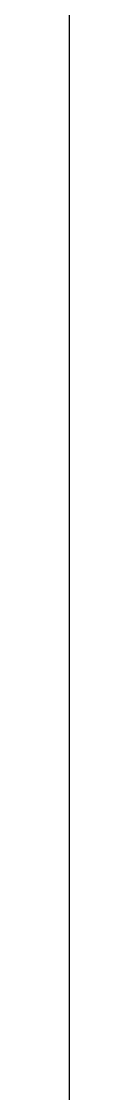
# Model space of a CAD drawing. Extents: x 152195838 to 160350639, y 364657247 to 370318102.
# Drawn here: x 157579747 to 157579747, y 365063754.1 to 365063944.4 of the extents above; entities that cross this region are included whole.
import ezdxf

# ---------------------------------------------------------------- set-up
doc = ezdxf.new("R2010")
doc.units = 0
doc.header["$MEASUREMENT"] = 0
doc.layers.add('4A.TEC 벽체 3', color=4, linetype='CONTINUOUS')

# ---------------------------------------------------------------- blocks, each defined once
blk = doc.blocks.new('zw$BB1D')
at = {"layer": '4A.TEC 벽체 3'}
for p, q in [((262, 752.0000000298023), (-412.9999999403954, 752)), ((3437, 752.0000000298023), (2762, 752))]:
    blk.add_line(p, q, dxfattribs=at)

msp = doc.modelspace()

# ---------------------------------------------------------------- block references
at = {"layer": '4A.TEC 벽체 3', "rotation": 270.0000000042689}
for p in [(157578995.0045774, 365067043.8958187), (157578995.0045776, 365063868.8958187)]:
    msp.add_blockref('zw$BB1D', p, dxfattribs=at)

doc.saveas('drawing.dxf')
